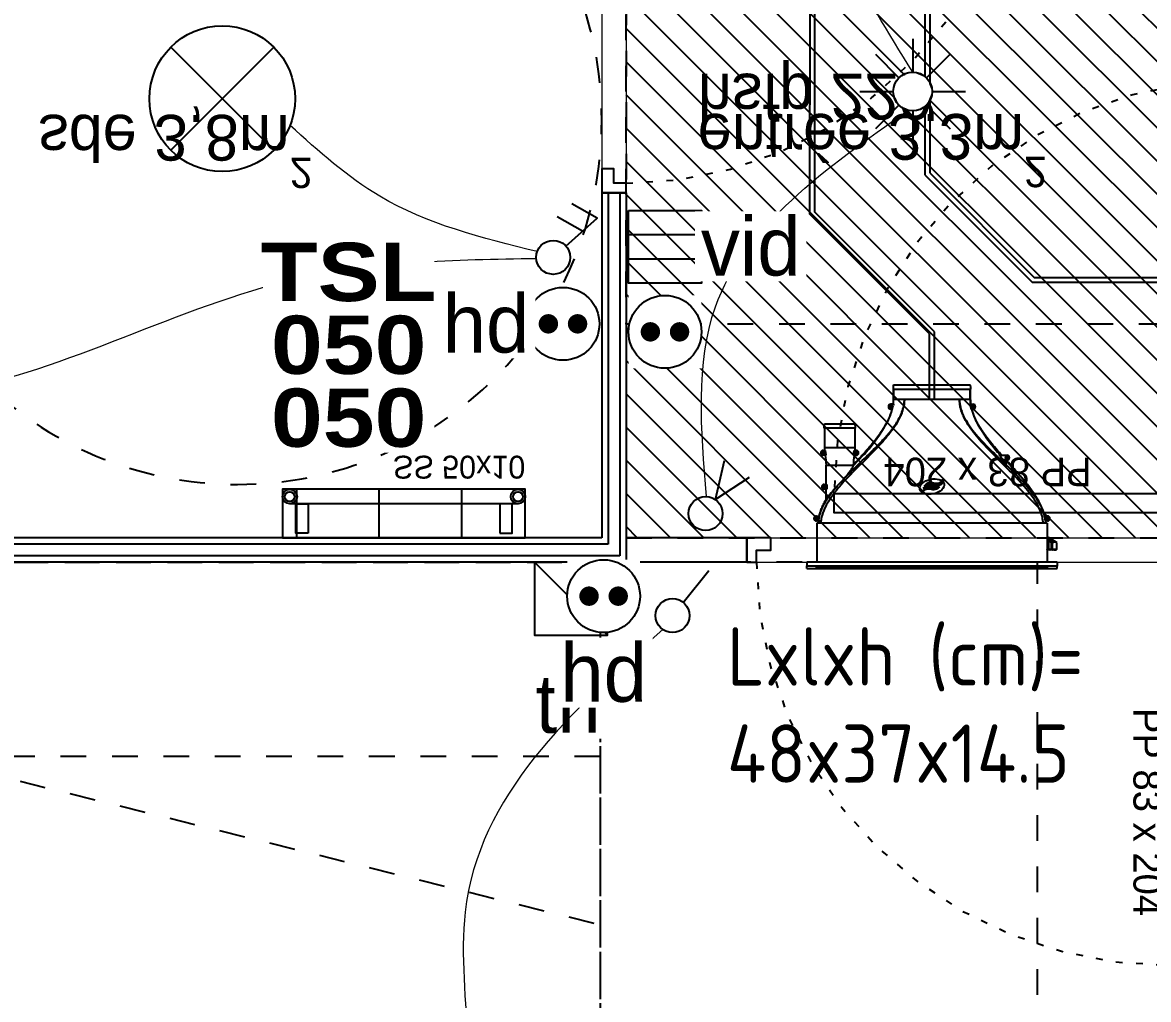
# Model space of a CAD drawing. Header units: centimetres. Extents: x 2191 to 12545, y -680 to 18662.
# Drawn here: x 9939.5 to 10171.3, y 3775.4 to 3976.5 of the extents above; entities that cross this region are included whole.
import ezdxf

# ---------------------------------------------------------------- set-up
doc = ezdxf.new("R2010")
doc.units = ezdxf.units.CM
for name, pattern in [('Style de ligne -18', [0.164042, 0.054681, -0.109361]), ('Style de ligne -5', [0.20828, 0.069425, -0.138855]), ('VW-01', [0.41656, 0.20828, -0.20828])]:
    doc.linetypes.add(name, pattern=pattern)
for name, color, linetype in [('B Aménagement intérieur', 252, 'Continuous'), ('B Faux plafonds', 252, 'Continuous'), ('B Faux plafonds_Hatch', 252, 'Continuous'), ('B GÈnÈral_Hatch', 252, 'Continuous'), ('B Général', 252, 'Continuous'), ('C ANNOTATIONS-PMR', 252, 'Style de ligne -5'), ('C ANNOTATIONS-prestations', 252, 'Continuous'), ('C ANNOTATIONS-texte', 252, 'Continuous'), ('D SURFACES-shab', 252, 'Continuous'), ('F REMPLISSAGE-vert clair', 252, 'Continuous'), ('F REMPLISSAGE-vert foncé', 252, 'Continuous'), ('prlm-CHAUFF', 4, 'Continuous'), ('prlm-CHAUFF-CONV', 20, 'Continuous')]:
    doc.layers.add(name, color=color, linetype=linetype)
doc.layers.add('prlm-ELEC-CFA', color=1, linetype='Continuous', lineweight=25)
doc.layers.add('prlm-ELEC-CFO', color=1, linetype='Continuous', lineweight=25)
doc.styles.add('Eurostile', font='Eurosti.TTF')
doc.styles.add('Eurostile (italic)', font='Eurostib.TTF')
doc.styles.add('prlm-chauff-rad', font='ariblk.ttf', dxfattribs={"height": 12})
doc.styles.add('prlm-elec-cfa', font='comic.ttf', dxfattribs={"height": 12})
doc.styles.add('prlm-elec-cfo', font='comic.ttf', dxfattribs={"height": 12})
doc.styles.get("Standard").update_dxf_attribs({"font": 'isocp.shx', "height": 15})

# ---------------------------------------------------------------- blocks, each defined once
blk = doc.blocks.new('B 70.PP 80')
at = {"layer": 'B Général', "flags": 128}
blk.add_lwpolyline([(-43, 2.5), (-43, 85.5), (-39, 85.5), (-39, 2.5)], close=True, dxfattribs=at)
at = {"layer": 'B Général', "linetype": 'Style de ligne -18', "ltscale": 25.4, "flags": 128}
blk.add_lwpolyline([(46, 2.5), (45.27, 13.33), (43.1, 23.98), (39.53, 34.26), (34.61, 44), (28.44, 53.03), (21.1, 61.19), (12.74, 68.35), (3.5, 74.38), (-6.47, 79.18), (-17, 82.67), (-27.91, 84.79), (-39, 85.5)], dxfattribs=at)
at = {"layer": 'B Général', "linetype": 'Continuous', "flags": 128}
for points in [[(-45, 2.5), (-43, 2.5), (-43, 0), (-40, 0), (-40, -2.5), (-45, -2.5)], [(48, 2.5), (46, 2.5), (46, 0), (43, 0), (43, -2.5), (48, -2.5), (48, -2.5), (48, -2.5), (48, 1.79), (48, 1.79)]]:
    blk.add_lwpolyline(points, close=True, dxfattribs=at)
at = {"layer": 'C ANNOTATIONS-prestations', "insert": (-37.5, 32.5), "char_height": 5.8825, "attachment_point": 1, "rotation": 90, "line_spacing_factor": 0.894142, "style": 'Eurostile'}
blk.add_mtext('PP 83 x 204', dxfattribs=at)
blk = doc.blocks.new('B 70.Groupe-3-1')
at = {"layer": 'B Général', "linetype": 'VW-01', "ltscale": 25.4}
blk.add_line((70, -114.99), (-70, -80.35), dxfattribs=at)
at = {"layer": 'B Général', "linetype": 'VW-01', "ltscale": 25.4, "flags": 128}
for points in [[(-70, 35), (70, 35), (70, -155), (-70, -155)], [(-70, -114.99), (70, -114.99), (70, -155), (-70, -155)]]:
    blk.add_lwpolyline(points, close=True, dxfattribs=at)
blk = doc.blocks.new('B 70.Lit 140.190_PMR 2')
at = {"layer": 'B Général', "linetype": 'VW-01', "ltscale": 25.4, "flags": 128}
blk.add_lwpolyline([(-70, -155), (-70, 35), (-160, 35), (-160, -155)], close=True, dxfattribs=at)
at = {"layer": 'B Général'}
blk.add_blockref('B 70.Groupe-3-1', (0, 0), dxfattribs=at)
blk = doc.blocks.new('B 70.Sèche-serviette')
at = {"layer": 'B GÈnÈral_Hatch', "linetype": 'Continuous'}
h = blk.add_hatch(dxfattribs=at)
h.set_pattern_fill('H_BARDAGE V 150', color=256, style=0, pattern_type=2)
h.set_pattern_definition([(90, (0, 3.493), (17, 0), [])])
h.paths.add_polyline_path([(-25, 8.4925), (25, 8.4925), (25, -1.5075), (-25, -1.5075)])
at = {"layer": 'B Général', "linetype": 'Continuous', "flags": 128}
blk.add_lwpolyline([(-25, 8.4925), (25, 8.4925), (25, -1.5075), (-25, -1.5075)], close=True, dxfattribs=at)
at = {"layer": 'C ANNOTATIONS-prestations', "insert": (25, -8.4925), "char_height": 4.706, "width": 50, "attachment_point": 9, "line_spacing_factor": 0.894142, "style": 'Eurostile'}
blk.add_mtext('SS 50x10', dxfattribs=at)
blk = doc.blocks.new('B 70.Rond 150_PMR')
at = {"layer": 'B Général', "linetype": 'VW-01', "ltscale": 25.4}
blk.add_circle((0, 0), 75, dxfattribs=at)
at = {"layer": 'B Général', "insert": (-61.5, 0), "char_height": 7.059, "attachment_point": 5, "rotation": 90, "line_spacing_factor": 0.894142, "style": 'Eurostile (italic)'}
blk.add_mtext('Ø 150 PMR', dxfattribs=at)
blk = doc.blocks.new('B 70.T2 S307 (2D)')
at = {"layer": 'B Faux plafonds_Hatch', "linetype": 'Continuous'}
h = blk.add_hatch(dxfattribs=at)
h.set_pattern_fill('F_P__SOFFITE', color=256, style=0, pattern_type=2)
h.set_pattern_definition([(45, (0, 0.2205), (-3.52778, 3.30729), [])])
h.paths.add_polyline_path([(-126.26, -27.48), (-0.43, -27.48), (-0.43, -291.51), (-273.23, -291.53), (-273.23, -198.5), (-126.26, -198.48)])
at = {"layer": 'B Faux plafonds', "linetype": 'VW-01', "ltscale": 25.4, "flags": 128}
blk.add_lwpolyline([(-126.26, -27.48), (-0.43, -27.48), (-0.43, -291.51), (-273.23, -291.53), (-273.23, -198.5), (-126.26, -198.48)], close=True, dxfattribs=at)
at = {"layer": 'B Général', "linetype": 'Continuous'}
for p, q in [((-126.26, -22.48), (-361.57, -22.48)), ((-126.26, -93.48), (-126.26, -22.48)), ((-101.43, -22.48), (-126.26, -22.48)), ((-101.43, -22.48), (-126.26, -22.48)), ((-101.43, -22.48), (-101.43, -27.48)), ((-131.26, -27.48), (-361.57, -27.48)), ((-131.26, -98.48), (-131.26, -27.48)), ((-101.43, -27.48), (-126.26, -27.48)), ((-101.43, -27.48), (-126.26, -27.48)), ((-126.26, -98.48), (-131.26, -98.48)), ((-126.26, -98.48), (-126.26, -98.48))]:
    blk.add_line(p, q, dxfattribs=at)
at = {"layer": 'B Général', "linetype": 'VW-01', "ltscale": 25.4, "flags": 128}
blk.add_lwpolyline([(-126.26, -291.48), (-6.26, -291.48), (-6.26, -71.48), (-126.26, -71.48)], close=True, dxfattribs=at)
at = {"layer": 'D SURFACES-shab', "lineweight": 18, "flags": 128}
for points in [[(-361.57, 291.52), (-361.57, -22.48), (-0.43, -22.48), (-0.43, 34.39), (-0.43, 34.39), (-0.43, 291.52)], [(-361.26, -112.48), (-361.26, -193.48), (-131.26, -193.48), (-131.26, -27.48), (-361.26, -27.48), (-361.26, -107.48), (-280.57, -107.5), (-280.57, -112.5)], [(-126.26, -27.48), (-0.43, -27.48), (-0.43, -291.5), (-126.26, -291.5)]]:
    blk.add_lwpolyline(points, close=True, dxfattribs=at)
at = {"layer": 'F REMPLISSAGE-vert clair'}
for p, q in [((-127.56, -23.78), (-361.57, -23.78)), ((-127.56, -98.48), (-127.56, -23.78)), ((-129.96, -26.18), (-361.57, -26.18)), ((-129.96, -98.48), (-129.96, -26.18))]:
    blk.add_line(p, q, dxfattribs=at)
at = {"layer": 'F REMPLISSAGE-vert foncé', "linetype": 'Continuous'}
for p, q in [((-126.26, -22.48), (-361.57, -22.48)), ((-126.26, -98.48), (-126.26, -22.48)), ((-131.26, -27.48), (-361.57, -27.48)), ((-131.26, -98.48), (-131.26, -27.48))]:
    blk.add_line(p, q, dxfattribs=at)
at = {"layer": 'F REMPLISSAGE-vert foncé'}
for p, q in [((-127.56, -23.78), (-361.57, -23.78)), ((-127.56, -98.48), (-127.56, -23.78)), ((-129.96, -26.18), (-361.57, -26.18)), ((-129.96, -98.48), (-129.96, -26.18))]:
    blk.add_line(p, q, dxfattribs=at)
at = {"layer": 'B Général', "xscale": -1}
for name, p in [('B 70.Lit 140.190_PMR 2', (-201.57, 132.52)), ('B 70.PP 80', (-53.43, -24.98))]:
    blk.add_blockref(name, p, dxfattribs=at)
at = {"layer": 'B Général'}
blk.add_blockref('B 70.Sèche-serviette', (-172, -35.97), dxfattribs=at)
at = {"layer": 'B Général', "xscale": -1}
for p, rotation in [((2.07, -75.61), 90), ((-128.76, -146.48), 270)]:
    blk.add_blockref('B 70.PP 80', p, dxfattribs=dict(at, rotation=rotation))
at = {"layer": 'C ANNOTATIONS-PMR', "ltscale": 25.4, "rotation": 90}
blk.add_blockref('B 70.Rond 150_PMR', (-206.26, -113.48), dxfattribs=at)
at = {"layer": 'C ANNOTATIONS-prestations', "insert": (-111.5, -113.61), "char_height": 9.412, "width": 106.0944, "attachment_point": 1, "line_spacing_factor": 0.894142, "style": 'Eurostile'}
blk.add_mtext('hsfp 220', dxfattribs=at)
at = {"layer": 'C ANNOTATIONS-texte', "char_height": 9.412, "attachment_point": 1, "line_spacing_factor": 0.894142, "style": 'Eurostile'}
for s, insert, width in [('sde 3,8m{\\H0.6667x;\\S2^ ;}', (-247.28, -99.5), 78.1938), ('entrée 3,3m{\\H0.6667x;\\S2^ ;}', (-111.5, -99.68), 88.4456)]:
    blk.add_mtext(s, dxfattribs=dict(at, insert=insert, width=width))
blk = doc.blocks.new('xi.twintop')
at = {"layer": 'prlm-CHAUFF', "ltscale": 50}
for p, q in [((-8, 35.6), (8, 35.6)), ((-7.9, 36.5), (7.9, 36.5)), ((-7.9, 35.6), (-7.9, 33.5)), ((-7.9, 33.5), (-7.9, 35.6)), ((7.9, 35.6), (7.9, 33.5)), ((7.9, 33.5), (7.9, 35.6)), ((-7.9, 32.5), (-8.46, 32.5)), ((-7.9, 32.5), (-7.95, 32.18)), ((-5.67, 33.5), (-7.9, 33.5)), ((5.67, 33.5), (-5.67, 33.5)), ((7.9, 33.5), (5.67, 33.5)), ((7.95, 32.18), (7.9, 32.5)), ((7.9, 32.5), (8.46, 32.5)), ((-8.61, 31.95), (-8.61, 32.05)), ((-8.61, 32.05), (-8.51, 32.05)), ((-8.51, 31.95), (-8.61, 31.95)), ((-8.51, 32.16), (-8.41, 32.16)), ((-8.51, 32.05), (-8.51, 32.16)), ((-8.51, 31.84), (-8.51, 31.95)), ((-8.41, 31.84), (-8.51, 31.84)), ((-8.46, 31.5), (-8.16, 31.5)), ((-8.41, 32.16), (-8.41, 32.05)), ((-8.41, 32.05), (-8.3, 32.05)), ((-8.3, 31.95), (-8.41, 31.95)), ((-8.41, 31.95), (-8.41, 31.84)), ((-8.3, 32.05), (-8.3, 31.95)), ((-8.16, 31.5), (-7.95, 32.18)), ((8.16, 31.5), (7.95, 32.18)), ((8.46, 31.5), (8.16, 31.5)), ((8.3, 31.95), (8.3, 32.05)), ((8.3, 32.05), (8.41, 32.05)), ((8.41, 31.95), (8.3, 31.95)), ((8.41, 32.16), (8.51, 32.16)), ((8.41, 32.05), (8.41, 32.16)), ((8.41, 31.84), (8.41, 31.95)), ((8.51, 31.84), (8.41, 31.84)), ((8.51, 32.16), (8.51, 32.05)), ((8.51, 32.05), (8.61, 32.05)), ((8.61, 31.95), (8.51, 31.95)), ((8.51, 31.95), (8.51, 31.84)), ((8.61, 32.05), (8.61, 31.95)), ((-22.15, 28.5), (-15.85, 28.5)), ((-9.41, 28.48), (-9.41, 28.48)), ((9.12, 29.02), (9.09, 29.02)), ((9.41, 28.48), (9.38, 28.48)), ((-15.75, 27.6), (-22.25, 27.6)), ((-22.15, 27.6), (-22.15, 23.5)), ((-22.15, 27.6), (-22.15, 23.5)), ((-15.85, 27.6), (-15.85, 23.5)), ((-15.85, 27.6), (-15.85, 23.5)), ((-15.85, 23.5), (-22.15, 23.5)), ((-22.56, 22.55), (-22.45, 22.55)), ((-22.56, 22.45), (-22.56, 22.55)), ((-22.45, 22.45), (-22.56, 22.45)), ((-22.45, 22.66), (-22.35, 22.66)), ((-22.45, 22.55), (-22.45, 22.66)), ((-22.45, 22.34), (-22.45, 22.45)), ((-22.35, 22.34), (-22.45, 22.34)), ((-22.4, 23), (-21.97, 23)), ((-21.85, 22), (-22.4, 22)), ((-22.35, 22.66), (-22.35, 22.55)), ((-22.35, 22.55), (-22.24, 22.55)), ((-22.24, 22.45), (-22.35, 22.45)), ((-22.35, 22.45), (-22.35, 22.34)), ((-22.24, 22.55), (-22.24, 22.45)), ((-21.97, 23), (-21.85, 22.06)), ((-21.85, 22.06), (-21.85, 22)), ((-16.2, 19.84), (-14.13, 22)), ((-14.13, 22), (-16.2, 19.84)), ((-16.15, 22.06), (-16.03, 23)), ((-16.15, 22), (-16.15, 22.06)), ((-15.6, 22), (-16.15, 22)), ((-16.03, 23), (-15.6, 23)), ((-15.76, 22.45), (-15.76, 22.55)), ((-15.76, 22.55), (-15.65, 22.55)), ((-15.65, 22.45), (-15.76, 22.45)), ((-15.65, 22.66), (-15.55, 22.66)), ((-15.65, 22.55), (-15.65, 22.66)), ((-15.65, 22.34), (-15.65, 22.45)), ((-15.55, 22.34), (-15.65, 22.34)), ((-15.55, 22.66), (-15.55, 22.55)), ((-15.55, 22.55), (-15.44, 22.55)), ((-15.55, 22.45), (-15.55, 22.34)), ((-15.44, 22.45), (-15.55, 22.45)), ((-15.44, 22.55), (-15.44, 22.45)), ((14.83, 21), (13.83, 22)), ((13.83, 22), (15.44, 22)), ((15.44, 21), (14.83, 21)), ((15.28, 21.45), (15.28, 21.55)), ((15.28, 21.55), (15.39, 21.55)), ((15.39, 21.45), (15.28, 21.45)), ((15.39, 21.66), (15.49, 21.66)), ((15.39, 21.55), (15.39, 21.66)), ((15.39, 21.34), (15.39, 21.45)), ((15.49, 21.34), (15.39, 21.34)), ((15.49, 21.66), (15.49, 21.55)), ((15.49, 21.55), (15.6, 21.55)), ((15.49, 21.45), (15.49, 21.34)), ((15.6, 21.45), (15.49, 21.45)), ((15.6, 21.55), (15.6, 21.45)), ((-21.8, 20), (-16.2, 20)), ((-21.8, 16), (-21.8, 20)), ((-21.8, 16), (-21.8, 20)), ((-16.2, 19.84), (-16.2, 20)), ((-16.2, 19.84), (-16.2, 20)), ((-22.36, 15.45), (-22.36, 15.55)), ((-22.36, 15.55), (-22.25, 15.55)), ((-22.25, 15.45), (-22.36, 15.45)), ((-22.25, 15.66), (-22.15, 15.66)), ((-22.25, 15.55), (-22.25, 15.66)), ((-22.25, 15.34), (-22.25, 15.45)), ((-22.15, 15.34), (-22.25, 15.34)), ((-22.2, 16), (-21.65, 16)), ((-21.65, 15), (-22.2, 15)), ((-22.15, 15.66), (-22.15, 15.55)), ((-22.15, 15.55), (-22.04, 15.55)), ((-22.15, 15.45), (-22.15, 15.34)), ((-22.04, 15.45), (-22.15, 15.45)), ((-22.04, 15.55), (-22.04, 15.45)), ((-21.8, 12.88), (-21.8, 15)), ((-21.8, 12.88), (-21.8, 15)), ((-21.65, 16), (-21.65, 15)), ((-23.8, 9.5), (-23.19, 9.5)), ((23.19, 9.5), (23.8, 9.5)), ((-23.96, 8.95), (-23.96, 9.05)), ((-23.96, 9.05), (-23.85, 9.05)), ((-23.85, 8.95), (-23.96, 8.95)), ((-23.85, 9.16), (-23.75, 9.16)), ((-23.85, 9.05), (-23.85, 9.16)), ((-23.85, 8.84), (-23.85, 8.95)), ((-23.75, 8.84), (-23.85, 8.84)), ((-23.36, 8.5), (-23.8, 8.5)), ((-23.75, 9.16), (-23.75, 9.05)), ((-23.75, 9.05), (-23.64, 9.05)), ((-23.75, 8.95), (-23.75, 8.84)), ((-23.64, 8.95), (-23.75, 8.95)), ((23.7, 8), (-23.7, 8)), ((-23.7, 8), (-23.7, 0)), ((-23.64, 9.05), (-23.64, 8.95)), ((-23.36, 8.42), (-23.36, 8.5)), ((23.36, 8.42), (23.36, 8.5)), ((23.8, 8.5), (23.36, 8.5)), ((23.64, 8.95), (23.64, 9.05)), ((23.64, 9.05), (23.75, 9.05)), ((23.75, 8.95), (23.64, 8.95)), ((23.7, 8), (23.7, 0)), ((23.75, 9.16), (23.85, 9.16)), ((23.75, 9.05), (23.75, 9.16)), ((23.75, 8.84), (23.75, 8.95)), ((23.85, 8.84), (23.75, 8.84)), ((23.85, 9.16), (23.85, 9.05)), ((23.85, 9.05), (23.96, 9.05)), ((23.85, 8.95), (23.85, 8.84)), ((23.96, 8.95), (23.85, 8.95)), ((23.96, 9.05), (23.96, 8.95)), ((24.18, 4.47), (23.7, 4.81)), ((24.06, 4.42), (23.7, 4.66)), ((24.35, 4.85), (24.33, 4.89)), ((24.35, 4.36), (24.35, 4.85)), ((24.35, 4.85), (24.36, 4.85)), ((24.41, 4.79), (24.43, 4.83)), ((24.41, 4.79), (24.41, 4.32)), ((25.01, 4.43), (24.41, 4.79)), ((24.43, 4.83), (25.04, 4.47)), ((23.7, 2.6), (24.06, 2.6)), ((23.7, 2.57), (23.73, 2.6)), ((23.79, 2.6), (23.88, 2.51)), ((23.88, 2.51), (23.97, 2.6)), ((24.04, 2.6), (24.13, 2.51)), ((24.06, 2.6), (24.06, 4.42)), ((24.64, 4.04), (24.06, 4.42)), ((24.64, 2.6), (24.06, 2.6)), ((24.13, 2.51), (24.22, 2.6)), ((24.2, 4.46), (24.18, 4.47)), ((24.18, 2.56), (24.24, 2.51)), ((24.54, 4.24), (24.2, 4.46)), ((24.24, 2.51), (24.3, 2.58)), ((24.28, 2.6), (24.37, 2.51)), ((24.37, 2.51), (24.46, 2.6)), ((24.42, 2.57), (24.48, 2.51)), ((24.48, 2.51), (24.56, 2.58)), ((24.54, 2.6), (24.63, 2.51)), ((24.63, 2.51), (24.72, 2.6)), ((24.64, 4.04), (24.72, 4.01)), ((24.64, 2.6), (24.64, 4.04)), ((24.72, 2.65), (24.64, 2.6)), ((24.64, 2.6), (24.64, 2.6)), ((25.66, 2.6), (24.64, 2.6)), ((24.7, 2.58), (24.77, 2.51)), ((24.72, 4.01), (24.72, 2.65)), ((24.72, 2.65), (25.71, 2.65)), ((24.73, 2.6), (24.82, 2.51)), ((24.77, 2.51), (24.79, 2.53)), ((24.82, 2.51), (24.91, 2.6)), ((24.9, 2.59), (24.98, 2.51)), ((24.98, 2.51), (25.07, 2.6)), ((25.04, 4.47), (25.01, 4.43)), ((25.01, 4.25), (25.01, 4.43)), ((25.02, 4.42), (25.01, 4.43)), ((25.06, 4.46), (25.02, 4.42)), ((25.02, 4.42), (25.02, 4.25)), ((25.28, 4.25), (25.02, 4.42)), ((25.02, 2.54), (25.05, 2.51)), ((25.04, 4.47), (25.06, 4.46)), ((25.05, 2.51), (25.09, 2.55)), ((25.06, 4.46), (25.39, 4.24)), ((25.06, 2.58), (25.13, 2.51)), ((25.13, 2.51), (25.22, 2.6)), ((25.19, 2.57), (25.25, 2.51)), ((25.25, 2.51), (25.34, 2.6)), ((25.27, 2.53), (25.29, 2.51)), ((25.29, 2.51), (25.32, 2.54)), ((25.31, 2.56), (25.36, 2.51)), ((25.36, 2.51), (25.45, 2.6)), ((25.4, 2.55), (25.44, 2.51)), ((25.44, 2.51), (25.53, 2.6)), ((25.48, 2.54), (25.51, 2.51)), ((25.51, 2.51), (25.6, 2.6)), ((25.53, 2.53), (25.55, 2.51)), ((25.55, 2.51), (25.64, 2.6)), ((25.71, 2.65), (25.66, 2.6)), ((25.66, 2.6), (25.66, 2.6)), ((25.71, 2.65), (25.71, 4.01)), ((-25.75, 0), (-25.75, -0.73)), ((25.75, 0), (-25.75, 0)), ((25.75, 0), (25.75, -0.73)), ((-25.75, -0.81), (-25.75, -0.73)), ((-25.75, -0.73), (25.75, -0.73)), ((-25.75, -1.3), (-25.75, -0.81)), ((25.75, -0.81), (-25.75, -0.81)), ((-25.75, -1.3), (25.75, -1.3)), ((23.75, -0.99), (-23.75, -0.99)), ((-23.75, -1.06), (-23.75, -0.99)), ((-23.55, -0.99), (-23.75, -1.06)), ((-23.75, -1.06), (23.75, -1.06)), ((23.75, -1.11), (-23.75, -1.11)), ((-23.75, -1.16), (-23.75, -1.11)), ((-23.59, -1.11), (-23.75, -1.16)), ((-23.75, -1.16), (23.75, -1.16)), ((23.75, -1.2), (-23.75, -1.2)), ((-23.75, -1.23), (-23.75, -1.2)), ((-23.64, -1.2), (-23.75, -1.23)), ((-23.75, -1.23), (23.75, -1.23)), ((23.75, -1.26), (-23.75, -1.26)), ((-23.75, -1.28), (-23.75, -1.26)), ((-23.68, -1.26), (-23.75, -1.28)), ((-23.75, -1.28), (23.75, -1.28)), ((23.75, -1.29), (-23.75, -1.29)), ((-23.75, -1.3), (-23.75, -1.29)), ((-23.73, -1.29), (-23.75, -1.3)), ((-23.75, -1.3), (23.75, -1.3)), ((23.75, -1.06), (23.55, -0.99)), ((23.75, -1.16), (23.59, -1.11)), ((23.75, -1.23), (23.64, -1.2)), ((23.75, -1.28), (23.68, -1.26)), ((23.75, -1.3), (23.73, -1.29)), ((23.75, -0.99), (23.75, -1.06)), ((23.75, -1.11), (23.75, -1.16)), ((23.75, -1.2), (23.75, -1.23)), ((23.75, -1.26), (23.75, -1.28)), ((23.75, -1.29), (23.75, -1.3)), ((25.75, -0.73), (25.75, -0.81)), ((25.75, -1.3), (25.75, -0.81))]:
    blk.add_line(p, q, dxfattribs=at)
for centre, radius in [((-8.46, 32), 0.3), ((-8.46, 32), 0.25), ((8.46, 32), 0.3), ((8.46, 32), 0.25), ((-22.4, 22.5), 0.3), ((-22.4, 22.5), 0.25), ((-15.6, 22.5), 0.3), ((-15.6, 22.5), 0.25), ((15.44, 21.5), 0.3), ((15.44, 21.5), 0.25), ((-22.2, 15.5), 0.3), ((-22.2, 15.5), 0.25), ((-23.8, 9), 0.3), ((23.8, 9), 0.3), ((-23.8, 9), 0.25), ((23.8, 9), 0.25)]:
    blk.add_circle(centre, radius, dxfattribs=at)
for centre, radius, start, end in [((-6.01, 35.83), 2, 160.5755, 186.7441), ((-6.01, 35.83), 2, 160.5755, 186.7441), ((6.01, 35.83), 2, 353.2559, 19.4245), ((6.01, 35.83), 2, 353.2559, 19.4245), ((-8.46, 32), 0.5, 90, 270), ((-15.67, 33.51), 7.77, 352.5456, 359.9423), ((-15.72, 33.51), 7.82, 352.5763, 359.9264), ((-15.07, 33.49), 7.17, 352.0923, 353.5448), ((-15.07, 33.49), 7.17, 353.9053, 0.1157), ((15.11, 33.49), 7.25, 179.9215, 187.8382), ((15.67, 33.51), 7.77, 180.0577, 187.4544), ((15.72, 33.51), 7.82, 180.0736, 187.4237), ((8.46, 32), 0.5, 270, 90), ((-19.51, 34.47), 11.74, 332.3321, 345.441), ((-19.16, 34.32), 11.35, 332.1374, 345.6929), ((21.1, 34.98), 13.43, 192.9954, 216.0824), ((19.16, 34.32), 11.35, 194.4106, 207.8626), ((-20.26, 27.83), 2, 160.5755, 186.7441), ((-20.26, 27.83), 2, 160.5755, 186.7441), ((-17.74, 27.83), 2, 353.2559, 19.4245), ((-17.74, 27.83), 2, 353.2559, 19.4245), ((-43.13, 48.06), 39, 319.3887, 329.86), ((-43.13, 48.06), 39, 319.3887, 329.8601), ((-26.92, 38.17), 20.01, 331.0483, 332.7983), ((-26.92, 38.17), 20.01, 331.0482, 332.7982), ((26.92, 38.17), 20.01, 207.2018, 208.9518), ((43.13, 48.06), 39, 210.1399, 220.6113), ((43.13, 48.06), 39, 212.5506, 220.6113), ((-22.4, 22.5), 0.5, 90, 270), ((-15.6, 22.5), 0.5, 270, 90), ((-22.51, 30.1), 11.66, 315.9701, 320.4245), ((-22.76, 30.33), 11.99, 316.0326, 320.3619), ((22.51, 30.1), 11.66, 219.5755, 224.0299), ((22.76, 30.33), 11.99, 219.6381, 223.9674), ((15.44, 21.5), 0.5, 270, 90), ((-44.74, 40.05), 35.1, 315.7111, 319.5265), ((-22.2, 15.5), 0.5, 90, 270), ((-2.48, -0.77), 23.65, 136.4099, 144.7501), ((-23.8, 9), 0.5, 90, 270), ((-11.41, 6.64), 12.12, 163.7263, 166.3852), ((23.8, 9), 0.5, 270, 90), ((17.64, -7.23), 13.85, 61.9182, 64.0515), ((17.76, -6.88), 13.43, 62.115, 63.7632), ((18.29, -6.04), 12.5, 61.3177, 61.5903), ((24.75, 5.45), 0.703, 233.033, 242.9325), ((24.72, 5.11), 0.448, 214.6713, 225.4982), ((25.88, 4.92), 0.836, 234.1326, 239.2425), ((18.29, -6.04), 12.5, 53.7494, 55.0637)]:
    blk.add_arc(centre, radius, start, end, dxfattribs=at)
blk.add_ellipse((0, 15.55), major_axis=(2.49, 0.57), ratio=0.600775, dxfattribs=at)
for points, knots in [([(-5.67, 33.5), (-5.67, 33.33), (-5.68, 33.16), (-5.7, 32.82), (-5.72, 32.65), (-5.8, 32.15), (-5.87, 31.82), (-6.05, 31.16), (-6.16, 30.84), (-6.41, 30.21), (-6.55, 29.9), (-7, 29), (-7.34, 28.43), (-8.08, 27.34), (-8.47, 26.81), (-9.69, 25.27), (-10.57, 24.3), (-12.38, 22.39), (-13.32, 21.46), (-15.19, 19.6), (-16.12, 18.67), (-17.95, 16.77), (-18.84, 15.8), (-20.08, 14.27), (-20.47, 13.75), (-21.03, 12.94), (-21.21, 12.66), (-21.55, 12.09), (-21.72, 11.8), (-22.17, 10.91), (-22.43, 10.31), (-22.7, 9.36), (-22.77, 9.03), (-22.86, 8.47), (-22.88, 8.24), (-22.89, 8)], [0, 0, 0, 0, 0.015625, 0.015625, 0.03125, 0.03125, 0.0625, 0.0625, 0.09375, 0.09375, 0.125, 0.125, 0.1875, 0.1875, 0.25, 0.25, 0.375, 0.375, 0.5, 0.5, 0.625, 0.625, 0.75, 0.75, 0.8125, 0.8125, 0.84375, 0.84375, 0.875, 0.875, 0.9375, 0.9375, 0.96875, 0.96875, 0.9907189, 0.9907189, 0.9907189, 0.9907189]), ([(-18.04, 17.26), (-16.85, 18.51), (-15.59, 19.7), (-13.1, 22.1), (-11.85, 23.3), (-10.07, 25.17), (-9.49, 25.81), (-8.39, 27.13), (-7.87, 27.82), (-7.16, 28.91), (-6.93, 29.29), (-6.52, 30.07), (-6.33, 30.48), (-6.02, 31.31), (-5.89, 31.74), (-5.76, 32.39), (-5.73, 32.61), (-5.69, 32.95), (-5.69, 33.06), (-5.67, 33.28), (-5.67, 33.39), (-5.67, 33.5)], [0, 0, 0, 0, 0.25, 0.25, 0.5, 0.5, 0.625, 0.625, 0.75, 0.75, 0.8125, 0.8125, 0.875, 0.875, 0.9375, 0.9375, 0.96875, 0.96875, 0.984375, 0.984375, 1, 1, 1, 1]), ([(5.67, 33.5), (5.67, 33.33), (5.68, 33.16), (5.71, 32.81), (5.73, 32.64), (5.81, 32.14), (5.88, 31.8), (6.08, 31.14), (6.2, 30.82), (6.47, 30.19), (6.62, 29.88), (7.1, 28.98), (7.46, 28.42), (8.23, 27.34), (8.65, 26.82), (9.93, 25.3), (10.84, 24.34), (12.72, 22.46), (13.69, 21.54), (15.61, 19.69), (16.57, 18.77), (18.43, 16.87), (19.34, 15.9), (20.59, 14.36), (20.99, 13.83), (21.55, 13), (21.73, 12.72), (22.07, 12.15), (22.24, 11.85), (22.69, 10.95), (22.94, 10.33), (23.21, 9.37), (23.28, 9.05), (23.36, 8.48), (23.38, 8.24), (23.39, 8)], [0, 0, 0, 0, 0.015625, 0.015625, 0.03125, 0.03125, 0.0625, 0.0625, 0.09375, 0.09375, 0.125, 0.125, 0.1875, 0.1875, 0.25, 0.25, 0.375, 0.375, 0.5, 0.5, 0.625, 0.625, 0.75, 0.75, 0.8125, 0.8125, 0.84375, 0.84375, 0.875, 0.875, 0.9375, 0.9375, 0.96875, 0.96875, 0.9908046, 0.9908046, 0.9908046, 0.9908046]), ([(22.89, 8), (22.88, 8.24), (22.86, 8.47), (22.77, 9.03), (22.7, 9.36), (22.43, 10.31), (22.17, 10.91), (21.72, 11.8), (21.55, 12.09), (21.21, 12.66), (21.03, 12.94), (20.47, 13.75), (20.08, 14.27), (18.84, 15.8), (17.95, 16.77), (16.12, 18.67), (15.18, 19.6), (13.32, 21.46), (12.38, 22.39), (10.57, 24.3), (9.69, 25.27), (8.47, 26.81), (8.08, 27.34), (7.34, 28.43), (7, 29), (6.55, 29.9), (6.41, 30.21), (6.16, 30.84), (6.05, 31.16), (5.87, 31.82), (5.79, 32.15), (5.72, 32.65), (5.7, 32.82), (5.68, 33.16), (5.67, 33.33), (5.67, 33.5)], [0.0092808, 0.0092808, 0.0092808, 0.0092808, 0.03125, 0.03125, 0.0625, 0.0625, 0.125, 0.125, 0.15625, 0.15625, 0.1875, 0.1875, 0.25, 0.25, 0.375, 0.375, 0.5, 0.5, 0.625, 0.625, 0.75, 0.75, 0.8125, 0.8125, 0.875, 0.875, 0.90625, 0.90625, 0.9375, 0.9375, 0.96875, 0.96875, 0.984375, 0.984375, 1, 1, 1, 1]), ([(-8.9, 29.46), (-9.06, 29.12), (-9.43, 28.41), (-10.08, 27.35), (-10.83, 26.27), (-11.65, 25.18), (-12.54, 24.1), (-13.65, 22.81), (-14.86, 21.46), (-15.81, 20.43), (-16.2, 20)], [0.1568082, 0.1568082, 0.1568082, 0.1568082, 0.2305418, 0.3149874, 0.4025619, 0.4929385, 0.5856877, 0.6803551, 0.8317746, 0.9509578, 0.9509578, 0.9509578, 0.9509578]), ([(14.38, 22), (14.06, 22.36), (13.37, 23.14), (12.33, 24.35), (11.38, 25.54), (10.58, 26.62), (9.93, 27.59), (9.37, 28.52), (9.05, 29.15), (8.91, 29.44)], [0.5730592, 0.5730592, 0.5730592, 0.5730592, 0.626259, 0.6884084, 0.7489718, 0.7930827, 0.8358988, 0.8773199, 0.9123747, 0.9123747, 0.9123747, 0.9123747]), ([(23.19, 9.5), (23.12, 9.79), (23.04, 10.07), (22.86, 10.64), (22.75, 10.92), (22.41, 11.74), (22.14, 12.27), (21.56, 13.3), (21.24, 13.8), (20.57, 14.77), (20.21, 15.25), (19.11, 16.65), (18.33, 17.54), (16.73, 19.29), (15.91, 20.15), (15.09, 21)], [0, 0, 0, 0, 0.0625, 0.0625, 0.125, 0.125, 0.25, 0.25, 0.375, 0.375, 0.5, 0.5, 0.75, 0.75, 1, 1, 1, 1]), ([(21.4, 13.55), (21.3, 13.71), (20.98, 14.2), (20.41, 15.02), (19.67, 15.99), (18.88, 16.96), (17.95, 18.04), (16.9, 19.22), (15.98, 20.24), (15.44, 20.84), (15.29, 21)], [0.1694223, 0.1694223, 0.1694223, 0.1694223, 0.1906001, 0.2339285, 0.2787061, 0.3247019, 0.3716424, 0.4351709, 0.4991397, 0.523565, 0.523565, 0.523565, 0.523565]), ([(-18.04, 17.26), (-17.81, 17.52), (-17.58, 17.79), (-17.17, 18.3), (-16.98, 18.55), (-16.64, 19.03), (-16.49, 19.25), (-16.32, 19.53), (-16.28, 19.62), (-16.22, 19.76), (-16.2, 19.81), (-16.2, 19.84)], [0, 0, 0, 0, 0.25, 0.25, 0.5, 0.5, 0.75, 0.75, 0.875, 0.875, 1, 1, 1, 1]), ([(-1.63, 15.67), (-0.9, 16.39), (-0.53, 16.49), (-0.14, 16.44), (0.47, 16.38), (1.12, 15.98), (1.85, 16.55)], [0, 0, 0, 0, 0.389075, 0.389075, 0.389075, 1, 1, 1, 1]), ([(-23.39, 8), (-23.38, 8.28), (-23.35, 8.55), (-23.25, 9.19), (-23.16, 9.55), (-22.84, 10.61), (-22.54, 11.29), (-21.83, 12.6), (-21.42, 13.22), (-20.56, 14.41), (-20.09, 14.98), (-19.62, 15.54)], [0.0331631, 0.0331631, 0.0331631, 0.0331631, 0.125, 0.125, 0.25, 0.25, 0.5, 0.5, 0.75, 0.75, 1, 1, 1, 1]), ([(-1.94, 14.63), (-1.21, 15.35), (-0.84, 15.44), (-0.45, 15.4), (0.16, 15.33), (0.81, 14.93), (1.54, 15.51)], [0, 0, 0, 0, 0.389075, 0.389075, 0.389075, 1, 1, 1, 1]), ([(-23.19, 9.5), (-23.12, 9.8), (-23.04, 10.09), (-22.9, 10.53), (-22.84, 10.67), (-22.74, 10.96), (-22.68, 11.1), (-22.5, 11.53), (-22.37, 11.8), (-22.1, 12.35), (-21.95, 12.61), (-21.8, 12.88)], [0, 0, 0, 0, 0.25, 0.25, 0.375, 0.375, 0.5, 0.5, 0.75, 0.75, 1, 1, 1, 1]), ([(-21.8, 12.88), (-21.96, 12.6), (-22.11, 12.32), (-22.4, 11.74), (-22.54, 11.45), (-22.78, 10.85), (-22.89, 10.55), (-23.01, 10.17), (-23.03, 10.1), (-23.05, 10.03)], [0, 0, 0, 0, 0.25, 0.25, 0.5, 0.5, 0.75, 0.75, 0.8062429, 0.8062429, 0.8062429, 0.8062429]), ([(24.24, 4.96), (24.23, 4.96), (24.23, 4.96), (24.22, 4.97), (24.2, 4.97), (24.19, 4.97), (24.18, 4.98), (24.16, 4.98), (24.15, 4.98), (24.13, 4.99), (24.11, 4.99), (24.09, 4.99), (24.08, 4.99), (24.05, 4.99), (24.02, 4.99), (23.98, 4.99), (23.93, 4.98), (23.89, 4.98), (23.84, 4.97), (23.78, 4.96), (23.74, 4.95), (23.71, 4.95), (23.7, 4.94)], [0.1059402, 0.1059402, 0.1059402, 0.1059402, 0.1359504, 0.1694868, 0.202886, 0.2361704, 0.2693627, 0.3024859, 0.3355633, 0.3686184, 0.401675, 0.434757, 0.4678887, 0.5010941, 0.5629781, 0.6246926, 0.6863942, 0.7482374, 0.8103737, 0.8729511, 0.9361135, 0.9654522, 0.9654522, 0.9654522, 0.9654522]), ([(23.7, 4.91), (23.71, 4.91), (23.72, 4.91), (23.74, 4.92), (23.78, 4.92), (23.81, 4.93), (23.83, 4.93), (23.86, 4.94), (23.89, 4.94), (23.92, 4.95), (23.94, 4.95), (23.97, 4.95), (23.99, 4.96), (24.02, 4.96), (24.04, 4.96), (24.06, 4.96), (24.08, 4.96), (24.11, 4.96), (24.14, 4.96), (24.18, 4.96), (24.21, 4.95), (24.24, 4.95), (24.26, 4.94), (24.28, 4.93), (24.3, 4.92), (24.32, 4.91), (24.33, 4.9), (24.33, 4.89)], [0.053874, 0.053874, 0.053874, 0.053874, 0.0607104, 0.0907643, 0.1206402, 0.1503557, 0.1799287, 0.2093776, 0.238721, 0.2679778, 0.2971672, 0.3263086, 0.3554219, 0.3845269, 0.4136437, 0.4427926, 0.4719939, 0.5012681, 0.5562327, 0.6110034, 0.6657154, 0.7205017, 0.7754929, 0.8308166, 0.8865967, 0.9429527, 1, 1, 1, 1]), ([(24.35, 4.85), (24.35, 4.86), (24.35, 4.86), (24.34, 4.87), (24.33, 4.88), (24.32, 4.88), (24.31, 4.89), (24.3, 4.89), (24.29, 4.9), (24.28, 4.9), (24.26, 4.91), (24.25, 4.91), (24.23, 4.91), (24.22, 4.92), (24.2, 4.92), (24.18, 4.92), (24.17, 4.92), (24.15, 4.92), (24.12, 4.92), (24.09, 4.92), (24.05, 4.92), (24, 4.92), (23.95, 4.91), (23.9, 4.9), (23.85, 4.89), (23.79, 4.88), (23.74, 4.87), (23.71, 4.86), (23.7, 4.86)], [0, 0, 0, 0, 0.0300773, 0.0600539, 0.0899314, 0.1197114, 0.1493956, 0.1789856, 0.2084831, 0.2378898, 0.2672073, 0.2964374, 0.3255817, 0.3546421, 0.3836203, 0.4125181, 0.4413372, 0.4700795, 0.4987468, 0.5532579, 0.6080368, 0.6630958, 0.7184471, 0.7741027, 0.8300742, 0.8863734, 0.9430116, 0.9677174, 0.9677174, 0.9677174, 0.9677174]), ([(24.65, 4.2), (24.65, 4.2), (24.64, 4.2), (24.64, 4.2), (24.63, 4.2), (24.63, 4.2), (24.62, 4.2), (24.61, 4.21), (24.6, 4.21), (24.59, 4.21), (24.58, 4.22), (24.55, 4.23), (24.54, 4.24), (24.54, 4.24)], [0, 0, 0, 0, 0.061789, 0.122374, 0.182441, 0.242697, 0.303842, 0.366548, 0.43144, 0.49908, 0.668346, 0.832646, 1, 1, 1, 1]), ([(25.45, 4.21), (25.44, 4.21), (25.44, 4.22), (25.43, 4.22), (25.41, 4.23), (25.4, 4.23), (25.39, 4.24), (25.37, 4.24), (25.36, 4.25), (25.34, 4.25), (25.32, 4.25), (25.3, 4.26), (25.29, 4.26), (25.27, 4.26), (25.24, 4.26), (25.22, 4.26), (25.2, 4.26), (25.17, 4.26), (25.13, 4.26), (25.08, 4.26), (25.03, 4.26), (24.97, 4.25), (24.91, 4.24), (24.85, 4.24), (24.79, 4.23), (24.72, 4.21), (24.67, 4.21), (24.65, 4.2)], [0.0304712, 0.0304712, 0.0304712, 0.0304712, 0.0599457, 0.0897682, 0.1195016, 0.1491541, 0.1787343, 0.2082505, 0.2377114, 0.2671256, 0.2965018, 0.3258487, 0.355175, 0.3844897, 0.4138015, 0.4431194, 0.4724522, 0.5018089, 0.5568669, 0.611863, 0.6668562, 0.7219052, 0.7770682, 0.8324028, 0.8879658, 0.9438132, 1, 1, 1, 1]), ([(25.71, 4.01), (25.69, 4.04), (25.65, 4.06), (25.55, 4.09), (25.48, 4.1), (25.35, 4.1), (25.31, 4.1), (25.21, 4.09), (25.16, 4.09), (24.98, 4.06), (24.86, 4.04), (24.72, 4.01)], [0, 0, 0, 0, 0.25, 0.25, 0.5, 0.5, 0.625, 0.625, 0.75, 0.75, 1, 1, 1, 1])]:
    blk.add_open_spline(points, degree=3, knots=knots, dxfattribs=at)
for points in [[(-22.15, 23.5), (-22.15, 23.33), (-22.14, 23.17), (-22.13, 23)], [(-22.15, 23.5), (-22.15, 23.33), (-22.14, 23.17), (-22.13, 23)], [(-15.85, 23.5), (-15.85, 23.33), (-15.86, 23.17), (-15.87, 23)], [(-15.85, 23.5), (-15.85, 23.33), (-15.86, 23.17), (-15.87, 23)], [(-22.01, 22), (-21.91, 21.33), (-21.8, 20.67), (-21.8, 20)], [(-22.01, 22), (-21.91, 21.33), (-21.8, 20.67), (-21.8, 20)], [(-15.99, 22), (-16.09, 21.33), (-16.2, 20.67), (-16.2, 20)], [(-15.99, 22), (-16.09, 21.33), (-16.2, 20.67), (-16.2, 20)], [(1.85, 16.55), (1.03, 15.62), (0.38, 16.02), (-0.23, 16.09)], [(-0.55, 15.04), (-0.94, 15.09), (-1.32, 14.99), (-1.94, 14.63)], [(-1.78, 15.16), (-1.06, 15.88), (-0.68, 15.97), (-0.29, 15.93)], [(-0.39, 15.58), (-0.78, 15.62), (-1.16, 15.52), (-1.78, 15.16)], [(-0.23, 16.09), (-0.63, 16.13), (-1.01, 16.03), (-1.63, 15.67)], [(1.54, 15.51), (0.72, 14.57), (0.07, 14.98), (-0.55, 15.04)], [(1.7, 16.04), (0.88, 15.1), (0.23, 15.51), (-0.39, 15.58)], [(-0.29, 15.93), (0.32, 15.87), (0.96, 15.47), (1.7, 16.04)], [(-23.19, 9.5), (-23.26, 9.17), (-23.32, 8.84), (-23.36, 8.5)], [(23.36, 8.5), (23.32, 8.84), (23.26, 9.17), (23.19, 9.5)]]:
    blk.add_open_spline(points, degree=3, dxfattribs=at)
at = {"layer": 'prlm-CHAUFF', "ltscale": 50, "insert": (-42.19, -13.41), "char_height": 12, "width": 139.7925, "attachment_point": 1}
blk.add_mtext('Lxlxh (cm)= 48x37x14.5', dxfattribs=at)
blk = doc.blocks.new('xi.TH-ch')
at = {"layer": 'prlm-CHAUFF', "color": 0, "linetype": 'ByBlock', "lineweight": -2, "flags": 128}
blk.add_lwpolyline([(-7.5, 7.5), (7.5, 7.5), (7.5, -7.5), (-7.5, -7.5)], close=True, dxfattribs=at)
at = {"layer": 'prlm-CHAUFF', "color": 0}
blk.add_lwpolyline([(-7.5, -7.5), (7.5, 7.5)], dxfattribs=at)
blk = doc.blocks.new('xi.SA')
at = {"layer": 'prlm-ELEC-CFO', "color": 0}
blk.add_lwpolyline([(0.2, -1.28), (5.5, 5.28)], dxfattribs=at)
blk.add_circle((-2, -4), 3.5, dxfattribs=at)
blk = doc.blocks.new('xi.PCHD')
at = {"color": 0, "lineweight": 5}
blk.add_wipeout([(-7.5, -7.5), (7.5, -7.5), (7.5, 7.5), (-7.5, 7.5)], dxfattribs=at).dxf.layer = 'prlm-ELEC-CFO'
at = {"layer": 'prlm-ELEC-CFO', "color": 0, "linetype": 'ByBlock', "lineweight": 5, "const_width": 2}
for points in [[(-4, 0, 1), (-2, 0, 1)], [(2, 0, 1), (4, 0, 1)]]:
    blk.add_lwpolyline(points, format="xyb", close=True, dxfattribs=at)
at = {"layer": 'prlm-ELEC-CFO', "color": 0, "linetype": 'ByBlock', "lineweight": -2}
blk.add_circle((0, 0), 7.5, dxfattribs=at)
blk = doc.blocks.new('xi.PTCE')
at = {"layer": 'prlm-ELEC-CFO', "color": 0}
for points in [[(-10.61, 10.61), (10.61, -10.61)], [(10.61, 10.61), (-10.61, -10.61)]]:
    blk.add_lwpolyline(points, dxfattribs=at)
at = {"layer": 'prlm-ELEC-CFO', "color": 0, "linetype": 'ByBlock'}
blk.add_circle((0, 0), 15, dxfattribs=at)
blk = doc.blocks.new('xi.DA')
at = {"layer": 'prlm-ELEC-CFO', "color": 0}
for points in [[(0.61, -1.67), (7.04, 4.05), (1.81, 7.01)], [(4.05, 1.39), (-1.17, 4.34)]]:
    blk.add_lwpolyline(points, dxfattribs=at)
blk.add_circle((-2, -4), 3.5, dxfattribs=at)
blk = doc.blocks.new('xi.SPOT')
at = {"color": 0, "lineweight": 5}
blk.add_wipeout([(-4, 0), (-2.83, -2.83), (0, -4), (2.83, -2.83), (4, 0), (2.83, 2.83), (0, 4), (-2.83, 2.83)], dxfattribs=at).dxf.layer = 'prlm-ELEC-CFO'
at = {"layer": 'prlm-ELEC-CFO', "color": 0, "linetype": 'ByBlock', "lineweight": -2, "flags": 128}
for points in [[(0, 10.88), (0, 4)], [(-7.69, 7.69), (-2.83, 2.83)], [(7.69, 7.69), (2.83, 2.83)], [(-10.88, 0), (-4, 0)], [(4, 0), (10.88, 0)], [(-2.83, -2.83), (-7.69, -7.69)], [(0, -4), (0, -10.88)], [(2.83, -2.83), (7.69, -7.69)]]:
    blk.add_lwpolyline(points, dxfattribs=at)
at = {"layer": 'prlm-ELEC-CFO', "color": 0, "linetype": 'ByBlock', "lineweight": -2}
blk.add_circle((0, 0), 4, dxfattribs=at)
blk = doc.blocks.new('xi.VV')
at = {"layer": 'prlm-ELEC-CFO', "color": 0}
blk.add_lwpolyline([(6.95, 3.42), (0.01, -1.13), (1.91, 6.95)], dxfattribs=at)
blk.add_circle((-2, -4), 3.5, dxfattribs=at)
blk = doc.blocks.new('xi.VID')
at = {"layer": 'prlm-ELEC-CFA', "color": 0, "linetype": 'ByBlock', "lineweight": -2, "flags": 128}
blk.add_lwpolyline([(-7.5, 7.5), (7.5, 7.5), (7.5, -7.5), (-7.5, -7.5)], close=True, dxfattribs=at)
at = {"layer": 'prlm-ELEC-CFA', "color": 0}
for points in [[(-7.5, 2.5), (7.5, 2.5)], [(-7.5, -2.5), (7.5, -2.5)]]:
    blk.add_lwpolyline(points, dxfattribs=at)
blk = doc.blocks.new('xi.PC')
at = {"color": 0, "lineweight": 5}
blk.add_wipeout([(-7.5, -7.5), (7.5, -7.5), (7.5, 7.5), (-7.5, 7.5)], dxfattribs=at).dxf.layer = 'prlm-ELEC-CFO'
at = {"layer": 'prlm-ELEC-CFO', "color": 0, "linetype": 'ByBlock', "lineweight": 5, "const_width": 2}
for points in [[(-4, 0, 1), (-2, 0, 1)], [(2, 0, 1), (4, 0, 1)]]:
    blk.add_lwpolyline(points, format="xyb", close=True, dxfattribs=at)
at = {"layer": 'prlm-ELEC-CFO', "color": 0, "linetype": 'ByBlock', "lineweight": -2}
blk.add_circle((0, 0), 7.5, dxfattribs=at)
blk = doc.blocks.new('xi.TSL-050-050')
at = {"layer": 'prlm-CHAUFF-CONV', "linetype": 'ByBlock', "lineweight": -2}
h = blk.add_hatch(color=0, dxfattribs=at)
edge = h.paths.add_edge_path()
edge.add_arc((-23.5, 7.5), 1.5, 0, 360)
edge = h.paths.add_edge_path(flags=17)
edge.add_arc((-23.5, 7.5), 1, 0, 360)
edge = h.paths.add_edge_path()
edge.add_arc((23.5, 7.5), 1.5, 0, 360)
edge = h.paths.add_edge_path(flags=17)
edge.add_arc((23.5, 7.5), 1, 0, 360)
at = {"layer": 'prlm-CHAUFF-CONV', "color": 0, "linetype": 'ByBlock', "lineweight": -2, "flags": 128}
for points in [[(23.5, 9), (-23.5, 9)], [(23.5, 6), (-23.5, 6)]]:
    blk.add_lwpolyline(points, dxfattribs=at)
at = {"layer": 'prlm-CHAUFF-CONV', "color": 0, "linetype": 'ByBlock', "lineweight": -2}
for points in [[(-19.73, 0), (-22.27, 0), (-22.27, 6), (-19.73, 6)], [(19.73, 0), (22.27, 0), (22.27, 6), (19.73, 6)]]:
    blk.add_lwpolyline(points, close=True, dxfattribs=at)
for centre, radius in [((-23.5, 7.5), 1.5), ((-23.5, 7.5), 1), ((23.5, 7.5), 1.5), ((23.5, 7.5), 1)]:
    blk.add_circle(centre, radius, dxfattribs=at)

msp = doc.modelspace()

# ---------------------------------------------------------------- linework, layer by layer
at = {"layer": 'prlm-CHAUFF', "ltscale": 50}
for p, q in [((10126.4, 4079.74), (10126.3, 3945.5)), ((10125.4, 4078.74), (10125.3, 3945.09)), ((10101.63, 3936.99), (10101.73, 4059.64)), ((10102.63, 3937.4), (10102.73, 4060.64)), ((10126.3, 3945.5), (10147.8, 3924)), ((10125.3, 3945.09), (10147.39, 3923)), ((10126.26, 3912.36), (10101.63, 3936.99)), ((10127.26, 3912.78), (10102.63, 3937.4)), ((10147.39, 3923), (10267.62, 3923)), ((10147.8, 3924), (10267.62, 3924)), ((10127.26, 3898.88), (10127.26, 3912.78)), ((10126.26, 3898.88), (10126.26, 3912.36))]:
    msp.add_line(p, q, dxfattribs=at)
at = {"layer": 'prlm-ELEC-CFO', "lineweight": 13}
for points in [[(10045.49, 3929.3), (10013.1, 3940.69), (9994.61, 3955.29)], [(10045.31, 3927.84), (9995.64, 3923.58), (9924.85, 3900.57), (9844.3, 3908.54)]]:
    msp.add_spline(points, degree=3, dxfattribs=at)

# ---------------------------------------------------------------- block references
at = {"layer": 'B Aménagement intérieur', "xscale": -1, "rotation": 180}
msp.add_blockref('B 70.T2 S307 (2D)', (10190.05, 3842.9), dxfattribs=at)
at = {"layer": 'prlm-CHAUFF', "ltscale": 25}
msp.add_blockref('xi.twintop', (10126.76, 3865.38), dxfattribs=at)
at = {"layer": 'prlm-CHAUFF', "xscale": -1}
msp.add_blockref('xi.TH-ch', (10052.45, 3857.88), dxfattribs=at)
at = {"layer": 'prlm-CHAUFF-CONV'}
msp.add_blockref('xi.TSL-050-050', (10018.05, 3871.38), dxfattribs=at)
at = {"layer": 'prlm-ELEC-CFA'}
msp.add_blockref('xi.VID', (10071.8, 3930.3), dxfattribs=at)
at = {"layer": 'prlm-ELEC-CFO'}
for name, p in [('xi.PTCE', (9980.66, 3960.79)), ('xi.DA', (10050.8, 3932.13)), ('xi.VV', (10082.17, 3879.38)), ('xi.SA', (10075.36, 3858.38))]:
    msp.add_blockref(name, p, dxfattribs=at)

# ---------------------------------------------------------------- next in the draw order: block references
for name, p in [('xi.SPOT', (10122.8, 3962.26)), ('xi.PCHD', (10050.8, 3914.44))]:
    msp.add_blockref(name, p, dxfattribs=at)

# ---------------------------------------------------------------- next in the draw order: texts
at = {"layer": 'prlm-CHAUFF', "lineweight": 20, "insert": (10051.86, 3836.18), "char_height": 12, "attachment_point": 5, "line_spacing_factor": 0.8, "style": 'prlm-elec-cfa', "bg_fill": 3, "box_fill_scale": 1.1, "bg_fill_color": 256, "bg_fill_transparency": 0}
msp.add_mtext('th', dxfattribs=at)

# ---------------------------------------------------------------- next in the draw order: linework, layer by layer
at = {"layer": 'prlm-ELEC-CFO', "lineweight": 13}
for points in [[(10122.8, 3966.26), (10101.88, 4015.39), (10123.19, 4071.58)], [(10080.33, 3878.88), (10082.17, 3917.91), (10121.81, 3958.38)], [(10071.35, 3851.51), (10030.66, 3793.31), (10027.09, 3741.94), (9998.51, 3724.5)]]:
    msp.add_spline(points, degree=3, dxfattribs=at)

# ---------------------------------------------------------------- next in the draw order: texts
at = {"layer": 'prlm-ELEC-CFO', "lineweight": 20, "insert": (10034.96, 3914.44), "char_height": 12, "attachment_point": 5, "line_spacing_factor": 0.8, "style": 'prlm-elec-cfo', "bg_fill": 3, "box_fill_scale": 1.1, "bg_fill_color": 256, "bg_fill_transparency": 0}
msp.add_mtext('hd', dxfattribs=at)

# ---------------------------------------------------------------- next in the draw order: block references
at = {"layer": 'prlm-ELEC-CFO'}
for name, p in [('xi.PC', (10071.8, 3912.79)), ('xi.PCHD', (10059.17, 3858.38))]:
    msp.add_blockref(name, p, dxfattribs=at)

# ---------------------------------------------------------------- next in the draw order: texts
at = {"layer": 'prlm-CHAUFF-CONV', "lineweight": 20, "insert": (10006.68, 3910.04), "char_height": 12, "width": 32.8236, "attachment_point": 5, "line_spacing_factor": 0.75, "style": 'prlm-chauff-rad', "bg_fill": 3, "box_fill_scale": 1.1, "bg_fill_color": 256, "bg_fill_transparency": 0}
msp.add_mtext('TSL\\P050\\P050', dxfattribs=at)
at = {"layer": 'prlm-ELEC-CFA', "lineweight": 20, "insert": (10089.46, 3930.3), "char_height": 12, "attachment_point": 5, "line_spacing_factor": 0.8, "style": 'prlm-elec-cfa', "bg_fill": 3, "box_fill_scale": 1.1, "bg_fill_color": 256, "bg_fill_transparency": 0}
msp.add_mtext('vid', dxfattribs=at)

# ---------------------------------------------------------------- next in the draw order: texts
at = {"layer": 'prlm-ELEC-CFO', "lineweight": 20, "insert": (10059.17, 3842.55), "char_height": 12, "attachment_point": 5, "line_spacing_factor": 0.8, "style": 'prlm-elec-cfo', "bg_fill": 3, "box_fill_scale": 1.1, "bg_fill_color": 256, "bg_fill_transparency": 0}
msp.add_mtext('hd', dxfattribs=at)

doc.saveas('drawing.dxf')
